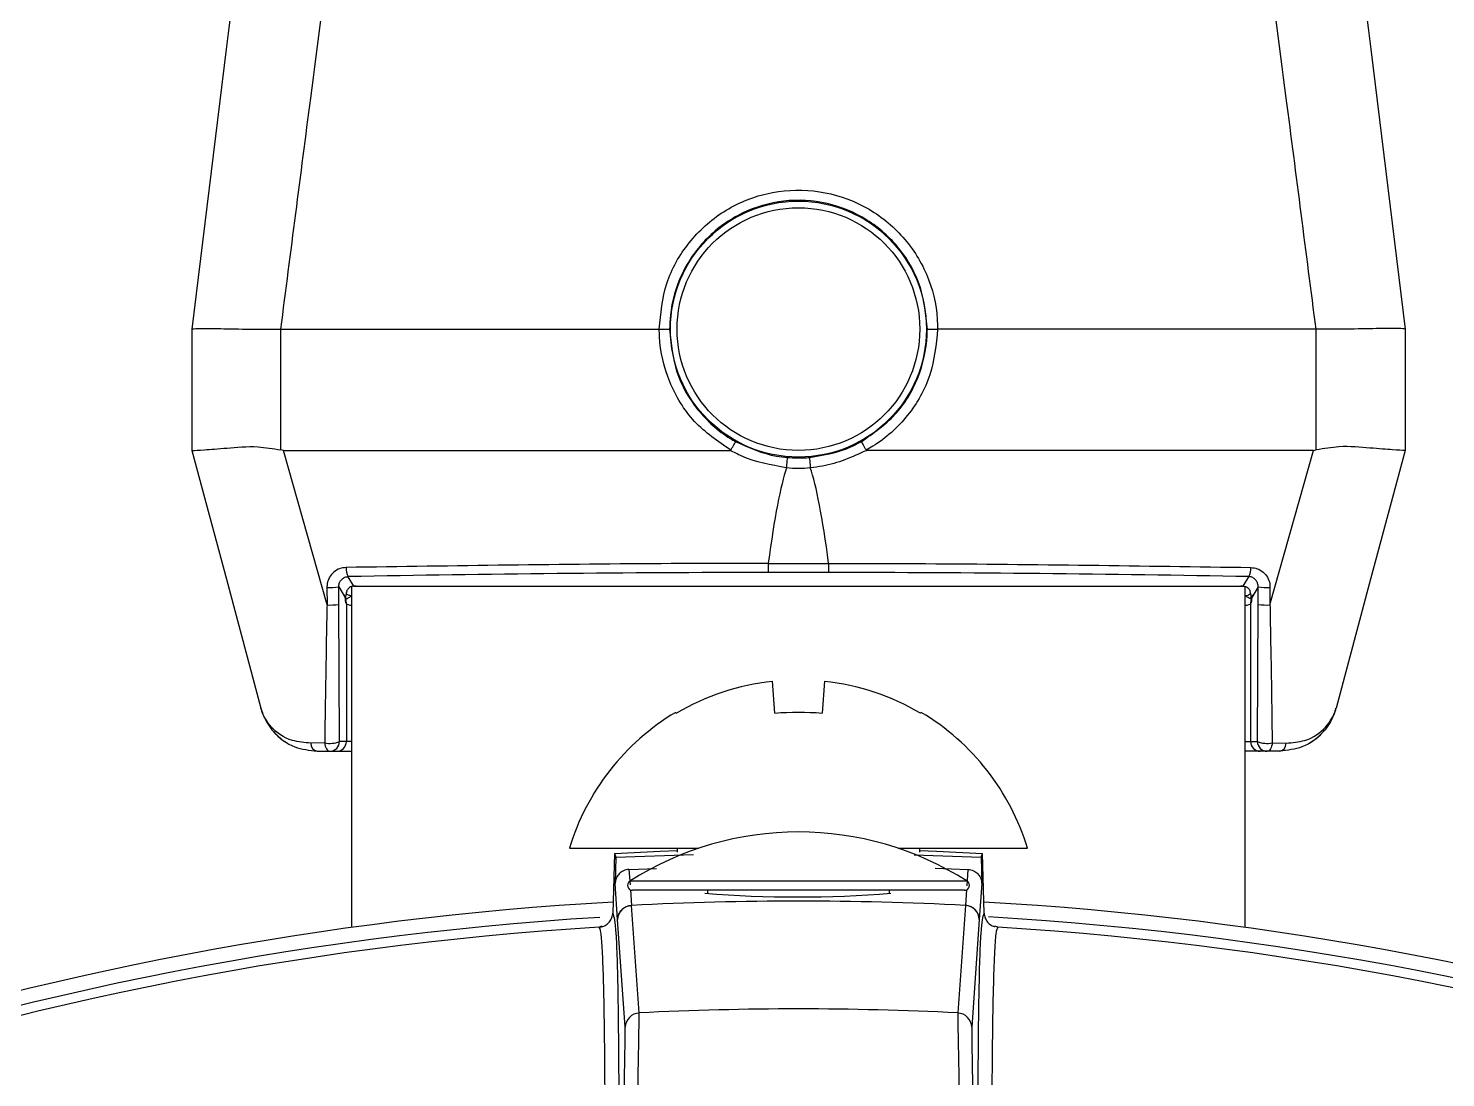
# Model space of a CAD drawing. Extents: x 2 to 136, y 1 to 99.
# Drawn here: x 128.053 to 129.513, y 48.479 to 49.56 of the extents above; entities that cross this region are included whole.
import ezdxf

# ---------------------------------------------------------------- set-up
doc = ezdxf.new("R2010")
doc.units = 0
doc.header["$MEASUREMENT"] = 0
doc.layers.add('OBJECT', color=7, linetype='CONTINUOUS')

msp = doc.modelspace()

# ---------------------------------------------------------------- linework, layer by layer
at = {"layer": 'OBJECT'}
for p, q in [((128.2571, 49.5386), (128.2216, 49.25)), ((129.4362, 49.5386), (129.4716, 49.25)), ((128.2216, 49.25), (128.2216, 49.125)), ((128.2216, 49.25), (128.2216, 49.25)), ((128.3132, 49.1255), (128.3132, 49.25)), ((128.3132, 49.25), (128.3133, 49.25)), ((128.3133, 49.25), (128.7032, 49.25)), ((128.7032, 49.25), (128.7032, 49.25)), ((129.3799, 49.25), (128.99, 49.25)), ((128.99, 49.25), (128.99, 49.25)), ((129.3801, 49.25), (129.3799, 49.25)), ((129.3801, 49.1255), (129.3801, 49.25)), ((129.4716, 49.25), (129.4716, 49.125)), ((129.4716, 49.25), (129.4716, 49.25)), ((128.2216, 49.125), (128.2216, 49.125)), ((128.3159, 49.125), (128.3132, 49.1255)), ((128.3609, 48.9658), (128.3159, 49.125)), ((128.3159, 49.125), (128.7763, 49.125)), ((129.3773, 49.125), (128.9169, 49.125)), ((129.3324, 48.9658), (129.3773, 49.125)), ((129.3773, 49.125), (129.3801, 49.1255)), ((129.4716, 49.125), (129.4716, 49.125)), ((128.8344, 49.1072), (128.8344, 49.1072)), ((128.8588, 49.1072), (128.8588, 49.1072)), ((128.8155, 49.0086), (128.8155, 49.0086)), ((128.8155, 49.0086), (128.8777, 49.0086)), ((128.8777, 49.0086), (128.8777, 49.0086)), ((128.3885, 48.9851), (128.3826, 48.9949)), ((128.8777, 48.9992), (128.8156, 48.9992)), ((129.3047, 48.9851), (129.3106, 48.9949)), ((128.3608, 48.9839), (128.3609, 48.9658)), ((128.373, 48.9663), (128.373, 48.9845)), ((128.373, 48.9845), (128.3801, 48.9726)), ((128.3812, 48.9796), (128.381, 48.98)), ((128.3866, 48.6335), (128.3866, 48.9848)), ((128.3886, 48.9851), (128.3885, 48.9851)), ((128.3908, 48.9851), (129.3025, 48.9851)), ((128.3908, 48.9851), (129.3025, 48.9851)), ((128.3908, 48.9851), (128.3908, 48.9851)), ((129.3025, 48.9851), (129.3025, 48.9851)), ((129.3046, 48.9851), (129.3047, 48.9851)), ((129.3066, 48.9848), (129.3066, 48.6335)), ((129.312, 48.9796), (129.3122, 48.98)), ((129.3203, 48.9845), (129.3132, 48.9726)), ((129.3202, 48.9663), (129.3203, 48.9845)), ((129.3324, 48.9839), (129.3324, 48.9658)), ((128.3738, 48.825), (128.373, 48.9663)), ((128.3801, 48.9726), (128.3801, 48.9702)), ((128.3801, 48.9683), (128.3809, 48.967)), ((128.3809, 48.967), (128.3809, 48.825)), ((129.3131, 48.9683), (129.3124, 48.967)), ((129.3124, 48.967), (129.3124, 48.825)), ((129.3132, 48.9726), (129.3132, 48.9702)), ((129.3194, 48.825), (129.3202, 48.9663)), ((128.8223, 48.8541), (128.8198, 48.8871)), ((128.8734, 48.8871), (128.8709, 48.8541)), ((128.7201, 48.8551), (128.7209, 48.8541)), ((128.9724, 48.8541), (128.9731, 48.8551)), ((128.3585, 48.8236), (128.3443, 48.8233)), ((128.3507, 48.815), (128.3638, 48.815)), ((128.3638, 48.815), (128.3709, 48.815)), ((128.3709, 48.815), (128.3866, 48.815)), ((128.3809, 48.825), (128.3738, 48.825)), ((128.3866, 48.825), (128.3809, 48.825)), ((129.3066, 48.825), (129.3124, 48.825)), ((129.3223, 48.815), (129.3067, 48.815)), ((129.3124, 48.825), (129.3194, 48.825)), ((129.3294, 48.815), (129.3223, 48.815)), ((129.3425, 48.815), (129.3294, 48.815)), ((129.3347, 48.8236), (129.3489, 48.8233)), ((128.6106, 48.715), (128.744, 48.715)), ((128.7216, 48.715), (128.7216, 48.7111)), ((128.9493, 48.715), (129.0826, 48.715)), ((128.9716, 48.7111), (128.9716, 48.715)), ((128.657, 48.7097), (128.6553, 48.6483)), ((128.657, 48.7097), (128.6585, 48.7057)), ((128.6585, 48.7057), (128.6578, 48.6788)), ((128.6585, 48.7057), (128.7386, 48.7085)), ((128.9659, 48.7082), (129.0347, 48.7057)), ((129.0347, 48.7057), (129.0363, 48.7097)), ((129.0347, 48.7057), (129.0355, 48.6788)), ((129.0379, 48.6483), (129.0363, 48.7097)), ((128.672, 48.6933), (128.7005, 48.6942)), ((128.672, 48.6933), (128.6731, 48.6772)), ((128.9874, 48.6944), (129.0212, 48.6933)), ((129.0212, 48.6933), (129.02, 48.6763)), ((128.6603, 48.6416), (128.6578, 48.6788)), ((129.0205, 48.681), (128.6728, 48.681)), ((128.6735, 48.6722), (128.6746, 48.6562)), ((129.0178, 48.6717), (128.6755, 48.6717)), ((128.7529, 48.6717), (128.7529, 48.6687)), ((128.9404, 48.6687), (128.9404, 48.6717)), ((129.0198, 48.6722), (129.0187, 48.6562)), ((129.0355, 48.6788), (129.0329, 48.6416)), ((128.6824, 48.5453), (128.6746, 48.6562)), ((129.0187, 48.6562), (129.0108, 48.5453)), ((128.6603, 48.6416), (128.6603, 48.6416)), ((128.6682, 48.5307), (128.6603, 48.6416)), ((129.0329, 48.6416), (129.0251, 48.5307)), ((129.0329, 48.6416), (129.0329, 48.6416)), ((128.6442, 48.6346), (128.6413, 48.6337)), ((129.0519, 48.6337), (129.0491, 48.6346))]:
    msp.add_line(p, q, dxfattribs=at)
at = {"layer": 'OBJECT', "flags": 128}
for points in [[(128.2216, 49.125), (128.2572, 48.9923), (128.2928, 48.8595)], [(129.4716, 49.125), (129.4361, 48.9923), (129.4005, 48.8595)], [(128.3585, 48.8236), (128.3587, 48.8219), (128.3591, 48.8202), (128.3596, 48.8187), (128.3603, 48.8174), (128.3611, 48.8164), (128.3619, 48.8156), (128.3629, 48.8152), (128.3638, 48.815)], [(129.3347, 48.8236), (129.3345, 48.8219), (129.3341, 48.8202), (129.3336, 48.8187), (129.3329, 48.8174), (129.3322, 48.8164), (129.3313, 48.8156), (129.3304, 48.8152), (129.3294, 48.815)], [(128.657, 48.7097), (128.7043, 48.712), (128.7216, 48.7127)], [(128.9716, 48.7127), (128.9889, 48.712), (129.0363, 48.7097)]]:
    msp.add_lwpolyline(points, dxfattribs=at)
at = {"layer": 'OBJECT'}
for radius in [0.1319, 0.125]:
    msp.add_circle((128.8466, 49.25), radius, dxfattribs=at)
for centre, radius, start, end in [((128.8466, 45.29), 6.555, 126.37982, 288.09222), ((128.8466, 45.29), 6.5028, 126.71932, 288.09222), ((128.8466, 45.29), 6.4944, 126.7749, 288.09222), ((128.8466, 45.29), 6.3069, 128.05888, 288.09222), ((128.8466, 49.2496), 0.1429, 265.1062, 274.8938), ((128.3958, 49.0028), 0.0153, 174.0038, 210.7862), ((129.2974, 49.0028), 0.0153, 329.2138, 5.9962), ((128.364, 49.0516), 0.0678, 267.3198, 277.6135), ((129.3293, 49.0516), 0.0678, 262.3865, 272.6802), ((128.364, 49.0335), 0.0678, 267.32, 277.613), ((128.371, 48.967), 0.00992, 359.7305, 23.3486), ((129.3223, 48.967), 0.00992, 156.6514, 180.2695), ((129.3292, 49.0335), 0.0678, 262.387, 272.68), ((128.8466, 48.6416), 0.2469, 96.217, 120.6029), ((128.8467, 48.6416), 0.2469, 59.3971, 83.783), ((128.3507, 48.875), 0.06, 195, 198.0174), ((128.8466, 48.6434), 0.2466, 120.8571, 163.1157), ((128.8466, 48.5458), 0.3092, 85.4885, 94.5115), ((128.8466, 48.6434), 0.2466, 16.8843, 59.1429), ((128.3507, 48.875), 0.06, 221.5897, 239.3657), ((129.3425, 48.875), 0.06, 300.6343, 320.784), ((128.3524, 48.8229), 0.00813, 177.5726, 257.8036), ((128.3635, 48.8527), 0.0296, 260.2217, 290.3043), ((128.3638, 48.825), 0.00999, 270.04, 0.0389), ((128.3709, 48.825), 0.00999, 270.04, 0.0389), ((129.3224, 48.825), 0.00999, 179.9611, 269.96), ((129.3297, 48.8527), 0.0296, 249.6957, 279.7783), ((129.3294, 48.825), 0.00999, 179.9611, 269.96), ((129.3408, 48.8229), 0.00813, 282.1964, 2.4274), ((128.8466, 48.4088), 0.323, 57.4319, 122.5681), ((128.6755, 48.6767), 0.005, 122.5681, 270), ((128.8458, 49.8992), 1.2343, 265.5535, 274.4667), ((129.0178, 48.6767), 0.005, 270, 57.4319), ((128.8466, 45.29), 6.655, 198.09222, 30.43444), ((128.8466, 45.29), 3.375, 93.2438, 123.2401), ((128.6753, 48.6412), 0.015, 92.9033, 178.4721), ((128.8466, 45.29), 3.3706, 87.0742, 92.9258), ((129.0179, 48.6412), 0.015, 1.5279, 87.0967), ((128.8466, 45.29), 3.375, 56.7599, 86.7562), ((128.8466, 45.29), 3.36, 93.4935, 125.6636), ((128.8466, 45.29), 3.36, 54.3364, 86.658), ((128.8466, 45.29), 3.35, 93.5142, 125.5044), ((128.8466, 45.29), 3.35, 54.4956, 86.4858), ((128.6832, 48.5303), 0.015, 92.8803, 178.4867), ((128.8466, 45.29), 3.2595, 87.1121, 92.8879), ((129.0101, 48.5303), 0.015, 1.5133, 87.1197)]:
    msp.add_arc(centre, radius, start, end, dxfattribs=at)
for centre, major_axis, ratio, start_param, end_param in [((128.8466, 28.0318), (0, 21.0932), 0.014063, 0.04112, 0.105082), ((128.8466, 28.0318), (0, 21.0932), 0.014063, 6.178103, 6.242065), ((128.8466, 48.8047), (2.2237, 0), 0.08749, 1.584758, 1.780996), ((128.8466, 48.8047), (2.2237, 0), 0.08749, 1.360597, 1.556834), ((128.3676, 48.9559), (0.008, 0.0234), 0.411517, 5.505747, 5.879758), ((128.3863, 48.9788), (0.004, 0.0117), 0.411517, 1.643899, 2.265463), ((128.3908, 48.9834), (0.02, 0), 0.087489, 1.570796, 1.683422), ((129.3025, 48.9834), (0.02, 0), 0.087489, 1.458171, 1.570796), ((129.3069, 48.9788), (-0.004, 0.0117), 0.411517, 4.017722, 4.639287), ((129.3256, 48.9559), (-0.008, 0.0234), 0.411517, 0.403428, 0.777439), ((128.3776, 48.9559), (0.002, 0.016), 0.100662, 5.612594, 6.085295), ((128.3959, 48.9671), (0.015, 0), 0.145814, 3.193953, 4.049202), ((129.2974, 48.9671), (0.015, 0), 0.145814, 5.375576, 6.230825), ((129.3157, 48.9559), (-0.002, 0.016), 0.100662, 0.19789, 0.670591)]:
    msp.add_ellipse(centre, major_axis=major_axis, ratio=ratio, start_param=start_param, end_param=end_param, dxfattribs=at)
for points, knots in [([(128.3443, 50.2451), (128.3436, 50.2394), (128.3401, 50.211), (128.3253, 50.0916), (128.2969, 49.8618), (128.2714, 49.6547), (128.2571, 49.5386)], [0, 0, 0, 0, 0.024148, 0.120739, 0.507103, 1, 1, 1, 1]), ([(129.349, 50.2451), (129.3497, 50.2394), (129.3532, 50.211), (129.368, 50.0916), (129.3964, 49.8618), (129.4219, 49.6547), (129.4362, 49.5386)], [0, 0, 0, 0, 0.024148, 0.120739, 0.507103, 1, 1, 1, 1]), ([(128.3133, 49.25), (128.3236, 49.3293), (128.3412, 49.4657), (128.3588, 49.6022), (128.3662, 49.6593)], [0, 0, 0, 0, 0.581449, 1, 1, 1, 1]), ([(129.3799, 49.25), (129.3697, 49.3293), (129.3521, 49.4657), (129.3344, 49.6022), (129.3271, 49.6593)], [0, 0, 0, 0, 0.581449, 1, 1, 1, 1]), ([(128.7032, 49.25), (128.7048, 49.266), (128.7078, 49.298), (128.7322, 49.3406), (128.7682, 49.3733), (128.8135, 49.3922), (128.8625, 49.3951), (128.9098, 49.3817), (128.95, 49.3533), (128.9783, 49.3133), (128.9891, 49.2767), (128.9898, 49.2553), (128.99, 49.25)], [0, 0, 0, 0, 0.106547, 0.213092, 0.319763, 0.426916, 0.534499, 0.642267, 0.74996, 0.857311, 0.964156, 1, 1, 1, 1]), ([(128.9794, 49.2498), (128.9779, 49.2647), (128.975, 49.2945), (128.9522, 49.3343), (128.9186, 49.3645), (128.8766, 49.3819), (128.8312, 49.3844), (128.7877, 49.3717), (128.7507, 49.3453), (128.7246, 49.3082), (128.7147, 49.2743), (128.714, 49.2546), (128.7139, 49.2498)], [0, 0, 0, 0, 0.1072612, 0.2145278, 0.321699, 0.4289111, 0.5361288, 0.6433129, 0.7505166, 0.8577407, 0.9649189, 1, 1, 1, 1]), ([(128.2216, 49.25), (128.223, 49.2503), (128.2257, 49.2508), (128.2465, 49.2507), (128.2762, 49.2499), (128.3011, 49.25), (128.3132, 49.25)], [0, 0, 0, 0, 0.253584, 0.507165, 0.760848, 1, 1, 1, 1]), ([(128.7032, 49.25), (128.7044, 49.25), (128.7066, 49.25), (128.7097, 49.25), (128.7121, 49.2499), (128.7135, 49.2498), (128.7138, 49.2498), (128.7139, 49.2498), (128.7139, 49.2498)], [0, 0, 0, 0, 0.208439, 0.416878, 0.625338, 0.833869, 0.967125, 1, 1, 1, 1]), ([(128.7769, 49.1252), (128.7637, 49.1343), (128.7371, 49.1526), (128.7117, 49.1947), (128.7036, 49.2289), (128.7033, 49.2475), (128.7032, 49.25)], [0, 0, 0, 0, 0.315107, 0.632944, 0.949791, 1, 1, 1, 1]), ([(128.7139, 49.2498), (128.7154, 49.2348), (128.7183, 49.205), (128.7413, 49.1654), (128.7653, 49.1436), (128.7801, 49.1351), (128.782, 49.134)], [0, 0, 0, 0, 0.31781, 0.635605, 0.953792, 1, 1, 1, 1]), ([(128.9113, 49.134), (128.9236, 49.1426), (128.9483, 49.1597), (128.9718, 49.199), (128.979, 49.2307), (128.9793, 49.2476), (128.9794, 49.2498)], [0, 0, 0, 0, 0.318291, 0.636578, 0.954854, 1, 1, 1, 1]), ([(128.99, 49.25), (128.9884, 49.234), (128.9853, 49.202), (128.9608, 49.1595), (128.9348, 49.1358), (128.9186, 49.1265), (128.9163, 49.1252)], [0, 0, 0, 0, 0.315568, 0.631102, 0.947588, 1, 1, 1, 1]), ([(128.9794, 49.2498), (128.9794, 49.2498), (128.9794, 49.2498), (128.9798, 49.2498), (128.9811, 49.2499), (128.9835, 49.25), (128.9866, 49.25), (128.9889, 49.25), (128.99, 49.25)], [0, 0, 0, 0, 0.032875, 0.166131, 0.374662, 0.583122, 0.791561, 1, 1, 1, 1]), ([(129.4716, 49.25), (129.4703, 49.2503), (129.4675, 49.2508), (129.4467, 49.2507), (129.417, 49.2499), (129.3921, 49.25), (129.3801, 49.25)], [0, 0, 0, 0, 0.253584, 0.507165, 0.760848, 1, 1, 1, 1]), ([(128.2216, 49.125), (128.2218, 49.1249), (128.2227, 49.1247), (128.2326, 49.1256), (128.2564, 49.1271), (128.2851, 49.1302), (128.3053, 49.1268), (128.3132, 49.1255)], [0, 0, 0, 0, 0.097508, 0.351331, 0.599304, 0.843154, 1, 1, 1, 1]), ([(128.7763, 49.125), (128.7764, 49.125), (128.7765, 49.125), (128.7767, 49.125), (128.7768, 49.1251), (128.7769, 49.1252), (128.7769, 49.1252)], [0, 0, 0, 0, 0.344886, 0.69197, 0.859659, 1, 1, 1, 1]), ([(128.8344, 49.1072), (128.8184, 49.1099), (128.7981, 49.1134), (128.7801, 49.123), (128.7763, 49.125)], [0, 0, 0, 0, 0.79181, 1, 1, 1, 1]), ([(128.7769, 49.1252), (128.7774, 49.1262), (128.7785, 49.1281), (128.78, 49.1308), (128.7812, 49.1328), (128.7817, 49.1337), (128.7819, 49.134), (128.7819, 49.134), (128.782, 49.134)], [0, 0, 0, 0, 0.214954, 0.429908, 0.644864, 0.859841, 0.951441, 1, 1, 1, 1]), ([(128.782, 49.134), (128.7957, 49.1278), (128.8129, 49.1201), (128.8315, 49.1181), (128.8353, 49.1177)], [0, 0, 0, 0, 0.796377, 1, 1, 1, 1]), ([(128.8579, 49.1177), (128.8728, 49.1202), (128.8914, 49.1235), (128.9079, 49.1322), (128.9113, 49.134)], [0, 0, 0, 0, 0.796377, 1, 1, 1, 1]), ([(128.9169, 49.125), (128.9021, 49.1183), (128.8833, 49.1098), (128.863, 49.1076), (128.8588, 49.1072)], [0, 0, 0, 0, 0.791837, 1, 1, 1, 1]), ([(128.9113, 49.134), (128.9113, 49.134), (128.9113, 49.134), (128.9115, 49.1337), (128.912, 49.1328), (128.9132, 49.1308), (128.9147, 49.1281), (128.9158, 49.1262), (128.9163, 49.1252)], [0, 0, 0, 0, 0.048559, 0.140159, 0.355136, 0.570092, 0.785046, 1, 1, 1, 1]), ([(128.9163, 49.1252), (128.9164, 49.1252), (128.9164, 49.1251), (128.9166, 49.125), (128.9167, 49.125), (128.9169, 49.125), (128.9169, 49.125)], [0, 0, 0, 0, 0.159853, 0.363916, 0.750553, 1, 1, 1, 1]), ([(129.4716, 49.125), (129.4714, 49.1249), (129.4706, 49.1247), (129.4606, 49.1256), (129.4369, 49.1271), (129.4081, 49.1302), (129.388, 49.1268), (129.3801, 49.1255)], [0, 0, 0, 0, 0.097508, 0.351331, 0.599304, 0.843154, 1, 1, 1, 1]), ([(128.8344, 49.1072), (128.8345, 49.1083), (128.8347, 49.1106), (128.835, 49.1136), (128.8352, 49.116), (128.8353, 49.1171), (128.8353, 49.1176), (128.8353, 49.1176), (128.8353, 49.1177)], [0, 0, 0, 0, 0.20994, 0.419876, 0.629821, 0.839759, 0.898245, 1, 1, 1, 1]), ([(128.8353, 49.1177), (128.842, 49.1174), (128.8496, 49.117), (128.8571, 49.1176), (128.8579, 49.1177)], [0, 0, 0, 0, 0.886118, 1, 1, 1, 1]), ([(128.8579, 49.1177), (128.8579, 49.1176), (128.8579, 49.1176), (128.858, 49.1171), (128.8581, 49.116), (128.8583, 49.1136), (128.8585, 49.1106), (128.8587, 49.1083), (128.8588, 49.1072)], [0, 0, 0, 0, 0.101755, 0.160241, 0.370179, 0.580124, 0.79006, 1, 1, 1, 1]), ([(128.8155, 49.0086), (128.8088, 49.0086), (128.7755, 49.0086), (128.6295, 49.0081), (128.4918, 49.006), (128.3806, 49.0044)], [0, 0, 0, 0, 0.0456532, 0.2282935, 1, 1, 1, 1]), ([(128.8155, 49.0086), (128.8155, 49.0075), (128.8155, 49.0053), (128.8155, 49.0024), (128.8155, 49.0003), (128.8156, 48.9994), (128.8156, 48.9993), (128.8156, 48.9992)], [0, 0, 0, 0, 0.2359137, 0.4718336, 0.7077527, 0.9254093, 1, 1, 1, 1]), ([(128.8777, 49.0086), (128.8844, 49.0086), (128.9177, 49.0086), (129.0638, 49.0081), (129.2014, 49.006), (129.3127, 49.0044)], [0, 0, 0, 0, 0.0456532, 0.2282935, 1, 1, 1, 1]), ([(128.8777, 49.0086), (128.8777, 49.0075), (128.8777, 49.0053), (128.8777, 49.0024), (128.8777, 49.0003), (128.8777, 48.9994), (128.8777, 48.9993), (128.8777, 48.9992)], [0, 0, 0, 0, 0.2359137, 0.4718336, 0.7077527, 0.9254093, 1, 1, 1, 1]), ([(128.3806, 49.0044), (128.3783, 49.0041), (128.3737, 49.0036), (128.3677, 48.9999), (128.3633, 48.9945), (128.3611, 48.9888), (128.3609, 48.9852), (128.3608, 48.9839)], [0, 0, 0, 0, 0.2190626, 0.4380204, 0.6592172, 0.8799982, 1, 1, 1, 1]), ([(128.373, 48.9845), (128.3731, 48.9857), (128.3733, 48.988), (128.375, 48.9912), (128.3777, 48.9936), (128.3804, 48.9948), (128.3821, 48.9949), (128.3826, 48.9949)], [0, 0, 0, 0, 0.219004, 0.437499, 0.669164, 0.907194, 1, 1, 1, 1]), ([(129.3203, 48.9845), (129.3202, 48.9857), (129.3199, 48.988), (129.3182, 48.9912), (129.3156, 48.9936), (129.3128, 48.9948), (129.3111, 48.9949), (129.3106, 48.9949)], [0, 0, 0, 0, 0.219004, 0.437499, 0.669164, 0.907194, 1, 1, 1, 1]), ([(129.3127, 49.0044), (129.315, 49.0041), (129.3195, 49.0036), (129.3255, 48.9999), (129.33, 48.9945), (129.3322, 48.9888), (129.3324, 48.9852), (129.3324, 48.9839)], [0, 0, 0, 0, 0.2190626, 0.4380204, 0.6592172, 0.8799982, 1, 1, 1, 1]), ([(128.3862, 48.9753), (128.3856, 48.9753), (128.384, 48.9753), (128.3819, 48.9762), (128.3809, 48.9771), (128.3806, 48.9774)], [0, 0, 0, 0, 0.285832, 0.785397, 1, 1, 1, 1]), ([(128.3885, 48.9851), (128.388, 48.985), (128.3867, 48.9849), (128.3847, 48.9842), (128.3824, 48.9825), (128.3815, 48.981), (128.381, 48.98)], [0, 0, 0, 0, 0.116462, 0.26945, 0.542699, 1, 1, 1, 1]), ([(128.3886, 48.9851), (128.3888, 48.9851), (128.3895, 48.9851), (128.3902, 48.9851), (128.3908, 48.9851)], [0, 0, 0, 0, 0.250026, 1, 1, 1, 1]), ([(129.3025, 48.9851), (129.3026, 48.9851), (129.3034, 48.9851), (129.3041, 48.9851), (129.3046, 48.9851)], [0, 0, 0, 0, 0.2500665, 1, 1, 1, 1]), ([(129.3047, 48.9851), (129.3053, 48.985), (129.3065, 48.9849), (129.3086, 48.9842), (129.3108, 48.9825), (129.3117, 48.981), (129.3122, 48.98)], [0, 0, 0, 0, 0.116462, 0.26945, 0.542699, 1, 1, 1, 1]), ([(129.3125, 48.9773), (129.3118, 48.9768), (129.3102, 48.9756), (129.3079, 48.9749), (129.3065, 48.9752), (129.3063, 48.9752)], [0, 0, 0, 0, 0.371595, 0.901159, 1, 1, 1, 1]), ([(128.3609, 48.9658), (128.3607, 48.9591), (128.3601, 48.9259), (128.3593, 48.8783), (128.3587, 48.8378), (128.3585, 48.8236)], [0, 0, 0, 0, 0.139683, 0.698663, 1, 1, 1, 1]), ([(128.3798, 48.9715), (128.3801, 48.9716), (128.3806, 48.9718), (128.3837, 48.9734), (128.3859, 48.9752), (128.3865, 48.9751), (128.3866, 48.975)], [0, 0, 0, 0, 0.276382, 0.561762, 0.909297, 1, 1, 1, 1]), ([(128.3801, 48.9702), (128.3801, 48.9699), (128.3801, 48.9693), (128.3801, 48.9687), (128.3801, 48.9684), (128.3801, 48.9683), (128.3801, 48.9683)], [0, 0, 0, 0, 0.44109, 0.822085, 0.939407, 1, 1, 1, 1]), ([(129.3134, 48.9715), (129.3132, 48.9716), (129.3127, 48.9718), (129.3096, 48.9734), (129.3074, 48.9752), (129.3067, 48.9751), (129.3066, 48.975)], [0, 0, 0, 0, 0.276382, 0.561762, 0.909297, 1, 1, 1, 1]), ([(129.3132, 48.9702), (129.3132, 48.9699), (129.3132, 48.9693), (129.3132, 48.9687), (129.3131, 48.9684), (129.3131, 48.9683), (129.3131, 48.9683)], [0, 0, 0, 0, 0.44109, 0.822085, 0.939407, 1, 1, 1, 1]), ([(129.3324, 48.9658), (129.3325, 48.9591), (129.3331, 48.9259), (129.334, 48.8783), (129.3345, 48.8378), (129.3347, 48.8236)], [0, 0, 0, 0, 0.139683, 0.698663, 1, 1, 1, 1]), ([(128.3443, 48.8233), (128.3377, 48.8239), (128.3206, 48.8254), (128.3027, 48.8386), (128.295, 48.8517), (128.293, 48.8588), (128.2928, 48.8594), (128.2928, 48.8595)], [0, 0, 0, 0, 0.244744, 0.626729, 0.967928, 0.996144, 1, 1, 1, 1]), ([(128.2928, 48.8595), (128.2928, 48.8594), (128.293, 48.8586), (128.2938, 48.856), (128.2968, 48.8475), (128.3059, 48.8332), (128.3244, 48.8183), (128.3428, 48.816), (128.3507, 48.815)], [0, 0, 0, 0, 0.003659, 0.034965, 0.112488, 0.381452, 0.732442, 1, 1, 1, 1]), ([(129.4005, 48.8595), (129.4004, 48.8594), (129.4002, 48.8586), (129.3995, 48.856), (129.3964, 48.8475), (129.3874, 48.8332), (129.3689, 48.8183), (129.3505, 48.816), (129.3425, 48.815)], [0, 0, 0, 0, 0.003659, 0.034965, 0.112488, 0.381452, 0.732442, 1, 1, 1, 1]), ([(129.3489, 48.8233), (129.3556, 48.8239), (129.3726, 48.8254), (129.3906, 48.8386), (129.3982, 48.8517), (129.4003, 48.8588), (129.4004, 48.8594), (129.4005, 48.8595)], [0, 0, 0, 0, 0.244744, 0.626729, 0.967928, 0.996144, 1, 1, 1, 1]), ([(128.672, 48.6933), (128.671, 48.6932), (128.669, 48.693), (128.6663, 48.6919), (128.6639, 48.6905), (128.6613, 48.6883), (128.6595, 48.6857), (128.6581, 48.6822), (128.6579, 48.6802), (128.6578, 48.6788)], [0, 0, 0, 0, 0.152075, 0.292239, 0.422142, 0.539512, 0.75246, 0.836113, 1, 1, 1, 1]), ([(129.0212, 48.6933), (129.0222, 48.6932), (129.0242, 48.693), (129.027, 48.6919), (129.0293, 48.6905), (129.0319, 48.6883), (129.0337, 48.6857), (129.0351, 48.6822), (129.0353, 48.6802), (129.0355, 48.6788)], [0, 0, 0, 0, 0.152075, 0.292239, 0.422142, 0.539512, 0.75246, 0.836113, 1, 1, 1, 1]), ([(128.6603, 48.6416), (128.6606, 48.6434), (128.6611, 48.6472), (128.6644, 48.6519), (128.669, 48.6553), (128.6727, 48.6559), (128.6746, 48.6562)], [0, 0, 0, 0, 0.249999, 0.499999, 0.749999, 1, 1, 1, 1]), ([(129.0329, 48.6416), (129.0328, 48.6429), (129.0325, 48.6453), (129.031, 48.6488), (129.0284, 48.6523), (129.0242, 48.6553), (129.0204, 48.6559), (129.0187, 48.6562)], [0, 0, 0, 0, 0.179539, 0.32298, 0.500796, 0.759303, 1, 1, 1, 1]), ([(128.6413, 48.6337), (128.6429, 48.634), (128.6455, 48.6344), (128.6484, 48.6359), (128.6504, 48.6375), (128.6521, 48.6393), (128.6535, 48.6414), (128.6549, 48.6443), (128.6552, 48.6467), (128.6553, 48.6483)], [0, 0, 0, 0, 0.22696, 0.339217, 0.451476, 0.56373, 0.675988, 0.788244, 1, 1, 1, 1]), ([(128.6553, 48.6483), (128.6565, 48.6442), (128.6588, 48.6362), (128.6607, 48.5687), (128.6617, 48.4643), (128.6614, 48.3578), (128.6612, 48.3046)], [0, 0, 0, 0, 0.25003, 0.500058, 0.750055, 1, 1, 1, 1]), ([(129.032, 48.3046), (129.0319, 48.3578), (129.0315, 48.4643), (129.0325, 48.5687), (129.0345, 48.6362), (129.0367, 48.6443), (129.0379, 48.6483)], [0, 0, 0, 0, 0.249972, 0.5, 0.749997, 1, 1, 1, 1]), ([(129.0379, 48.6483), (129.0381, 48.6466), (129.0384, 48.6441), (129.0399, 48.6411), (129.0413, 48.639), (129.0431, 48.6372), (129.0451, 48.6358), (129.0471, 48.6347), (129.0485, 48.6345), (129.049, 48.6344)], [0, 0, 0, 0, 0.2628127, 0.3928, 0.5227882, 0.6527774, 0.7827675, 0.9127564, 1, 1, 1, 1]), ([(128.6472, 48.2902), (128.6473, 48.3165), (128.6475, 48.37), (128.6475, 48.4388), (128.6472, 48.4996), (128.6465, 48.549), (128.6457, 48.5871), (128.6445, 48.6138), (128.6431, 48.6307), (128.6419, 48.6327), (128.6413, 48.6337)], [0, 0, 0, 0, 0.118989, 0.241992, 0.369009, 0.500039, 0.623805, 0.748387, 0.873785, 1, 1, 1, 1]), ([(129.052, 48.6337), (129.0513, 48.6324), (129.0499, 48.6297), (129.0484, 48.6077), (129.0472, 48.5725), (129.0463, 48.5225), (129.0458, 48.4577), (129.0457, 48.3813), (129.0459, 48.3202), (129.046, 48.2902)], [0, 0, 0, 0, 0.144222, 0.287378, 0.429468, 0.575454, 0.722208, 0.863723, 1, 1, 1, 1]), ([(128.6686, 47.9187), (128.6696, 47.96), (128.6715, 48.0408), (128.6743, 48.1574), (128.6767, 48.2642), (128.6789, 48.3587), (128.6806, 48.4371), (128.6818, 48.4961), (128.6825, 48.5353), (128.6824, 48.542), (128.6824, 48.5453)], [0, 0, 0, 0, 0.128141, 0.25071, 0.37607, 0.500341, 0.624825, 0.749582, 0.874632, 1, 1, 1, 1]), ([(129.0108, 48.5453), (129.0108, 48.542), (129.0108, 48.5353), (129.0115, 48.4959), (129.0127, 48.4369), (129.0144, 48.3583), (129.0165, 48.2636), (129.019, 48.1568), (129.0217, 48.0404), (129.0236, 47.9598), (129.0246, 47.9187)], [0, 0, 0, 0, 0.125536, 0.250752, 0.375675, 0.500324, 0.624651, 0.75007, 0.872262, 1, 1, 1, 1]), ([(128.6536, 47.919), (128.6547, 47.9586), (128.6567, 48.0374), (128.6596, 48.1512), (128.6622, 48.2561), (128.6645, 48.3487), (128.6662, 48.4253), (128.6675, 48.4829), (128.6682, 48.521), (128.6682, 48.5275), (128.6682, 48.5307)], [0, 0, 0, 0, 0.125666, 0.250539, 0.37567, 0.500227, 0.625486, 0.75002, 0.875177, 1, 1, 1, 1]), ([(129.0251, 48.5307), (129.0251, 48.5275), (129.025, 48.521), (129.0258, 48.4825), (129.027, 48.4249), (129.0288, 48.348), (129.031, 48.2555), (129.0336, 48.1504), (129.0365, 48.0369), (129.0386, 47.9583), (129.0396, 47.919)], [0, 0, 0, 0, 0.125719, 0.250525, 0.375694, 0.500217, 0.625479, 0.750016, 0.875168, 1, 1, 1, 1])]:
    msp.add_open_spline(points, degree=3, knots=knots, dxfattribs=at)

doc.saveas('drawing.dxf')
